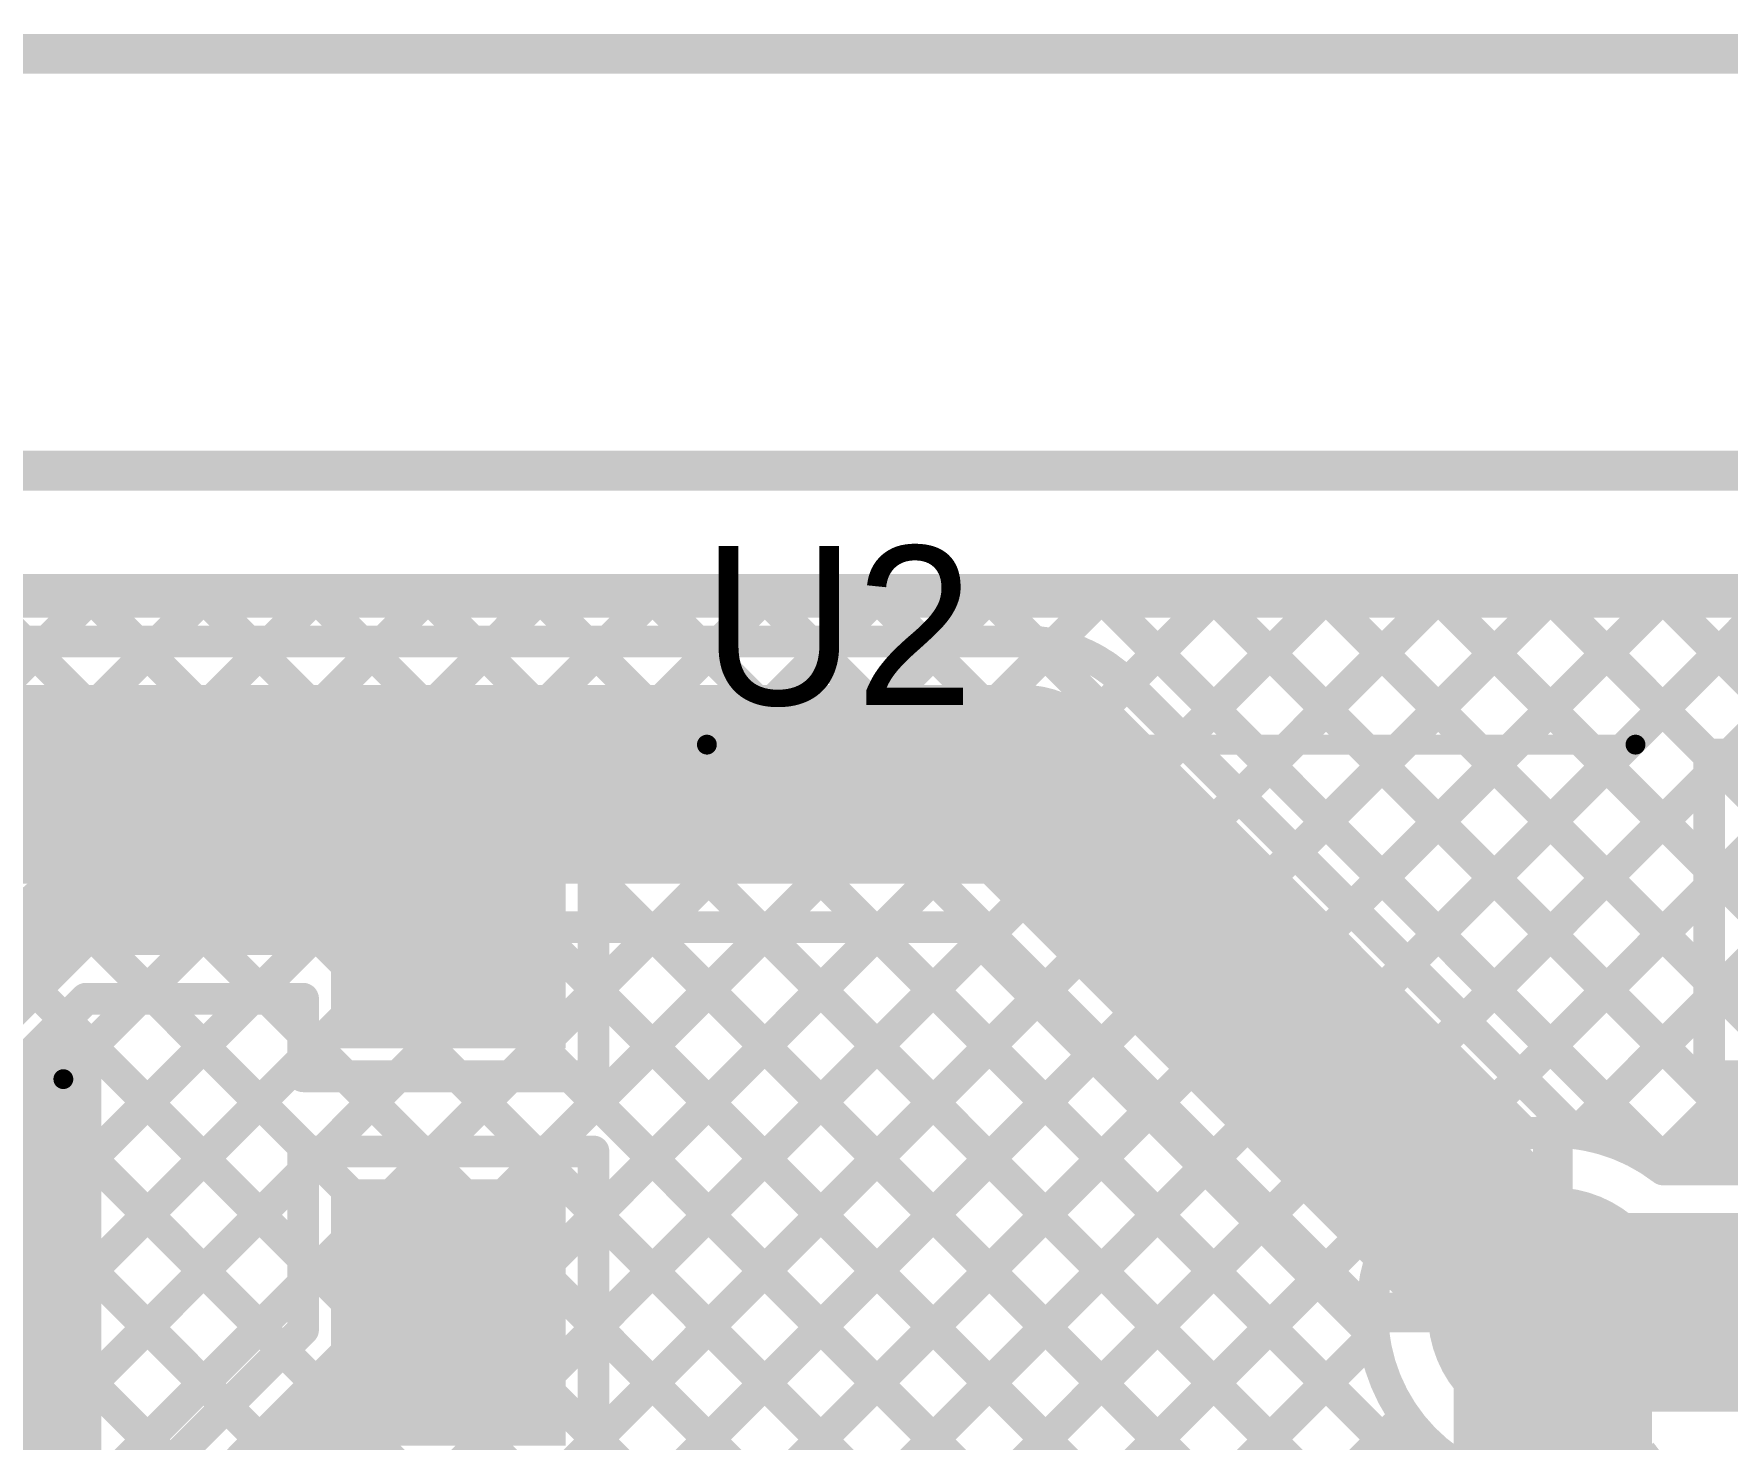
# Model space of a CAD drawing. Header units: millimetres. Extents: x 3.9 to 7.44, y 1.03 to 3.16.
# Drawn here: x 4.7656 to 5.1923, y 2.7861 to 3.14 of the extents above; entities that cross this region are included whole.
import ezdxf

# ---------------------------------------------------------------- set-up
doc = ezdxf.new("R2010")
doc.units = ezdxf.units.MM
doc.header["$MEASUREMENT"] = 0
for name, color, linetype in [('BottomLayer', 5, 'Continuous'), ('Mechanical1', 6, 'Continuous'), ('Mechanical2', 216, 'Continuous'), ('MultiLayer', 9, 'Continuous'), ('TopLayer', 1, 'Continuous'), ('TopOverlay', 2, 'Continuous'), ('TopPaste', 8, 'Continuous'), ('TopSolder', 216, 'Continuous'), ('ViaHoleLayer', 16, 'Continuous')]:
    doc.layers.add(name, color=color, linetype=linetype)

# ---------------------------------------------------------------- blocks, each defined once
blk = doc.blocks.new('LTV_844S_40')
at = {"layer": 'TopLayer'}
for points in [[(-0.15157, 0.37953), (-0.20276, 0.37953), (-0.15157, 0.32047), (-0.20276, 0.32047)], [(-0.15157, 0.27953), (-0.20276, 0.27953), (-0.15157, 0.22047), (-0.20276, 0.22047)]]:
    blk.add_solid(points, dxfattribs=at)
at = {"layer": 'TopOverlay'}
for points, const_width in [([(-0.1879, 0.394, 1), (-0.1981, 0.394, 1)], 0.01), ([(-0.2006, 0.394, 1), (-0.1956, 0.394, 1)], 0.005), ([(-0.1904, 0.394, 1), (-0.1854, 0.394, 1)], 0.005), ([(-0.11325, 0.393, 1), (-0.11075, 0.393, 1)], 0.0025), ([(0.12075, 0.393, 1), (0.12325, 0.393, 1)], 0.0025)]:
    blk.add_lwpolyline(points, format="xyb", close=True, dxfattribs=dict(at, const_width=const_width))
at = {"layer": 'TopOverlay', "const_width": 0.005}
blk.add_lwpolyline([(-0.112, 0.393), (0.122, 0.393)], dxfattribs=at)
at = {"layer": 'TopPaste'}
for points in [[(-0.15157, 0.37953), (-0.20276, 0.37953), (-0.15157, 0.32047), (-0.20276, 0.32047)], [(-0.15157, 0.27953), (-0.20276, 0.27953), (-0.15157, 0.22047), (-0.20276, 0.22047)]]:
    blk.add_solid(points, dxfattribs=at)
at = {"layer": 'TopSolder'}
for points in [[(-0.14757, 0.38353), (-0.20676, 0.38353), (-0.14757, 0.31647), (-0.20676, 0.31647)], [(-0.14757, 0.28353), (-0.20676, 0.28353), (-0.14757, 0.21647), (-0.20676, 0.21647)]]:
    blk.add_solid(points, dxfattribs=at)
blk = doc.blocks.new('RES_1210_53')
at = {"layer": 'TopLayer'}
for points in [[(-0.08661, -0.05315), (-0.03937, -0.05315), (-0.08661, 0.05315), (-0.03937, 0.05315)], [(0.03937, -0.05315), (0.08661, -0.05315), (0.03937, 0.05315), (0.08661, 0.05315)]]:
    blk.add_solid(points, dxfattribs=at)
at = {"layer": 'TopOverlay', "const_width": 0.005}
for points in [[(-0.09198, -0.05875), (-0.09198, 0.05875)], [(-0.09198, 0.05875), (0.09201, 0.05875)], [(0.09201, -0.05875), (0.09201, 0.05875)], [(-0.09198, -0.05875), (0.09201, -0.05875)]]:
    blk.add_lwpolyline(points, dxfattribs=at)
at = {"layer": 'TopOverlay', "const_width": 0.0025}
for points in [[(-0.09323, 0.05875, 1), (-0.09073, 0.05875, 1)], [(-0.09323, 0.05875, 1), (-0.09073, 0.05875, 1)], [(0.09076, 0.05875, 1), (0.09326, 0.05875, 1)], [(0.09076, 0.05875, 1), (0.09326, 0.05875, 1)], [(-0.09323, -0.05875, 1), (-0.09073, -0.05875, 1)], [(-0.09323, -0.05875, 1), (-0.09073, -0.05875, 1)], [(0.09076, -0.05875, 1), (0.09326, -0.05875, 1)], [(0.09076, -0.05875, 1), (0.09326, -0.05875, 1)]]:
    blk.add_lwpolyline(points, format="xyb", close=True, dxfattribs=at)
at = {"layer": 'TopPaste'}
for points in [[(-0.08661, -0.05315), (-0.03937, -0.05315), (-0.08661, 0.05315), (-0.03937, 0.05315)], [(0.03937, -0.05315), (0.08661, -0.05315), (0.03937, 0.05315), (0.08661, 0.05315)]]:
    blk.add_solid(points, dxfattribs=at)
at = {"layer": 'TopSolder'}
for points in [[(-0.09061, -0.05715), (-0.03537, -0.05715), (-0.09061, 0.05715), (-0.03537, 0.05715)], [(0.03537, -0.05715), (0.09061, -0.05715), (0.03537, 0.05715), (0.09061, 0.05715)]]:
    blk.add_solid(points, dxfattribs=at)

msp = doc.modelspace()

# ---------------------------------------------------------------- linework, layer by layer
at = {"layer": 'BottomLayer'}
for points, const_width in [([(4.58574, 2.997), (6.60626, 2.997)], 0.008), ([(4.75289, 2.997), (4.76289, 2.987)], 0.008), ([(4.76891, 2.987), (4.77891, 2.997)], 0.008), ([(4.78118, 2.997), (4.79118, 2.987)], 0.008), ([(4.79719, 2.987), (4.80719, 2.997)], 0.008), ([(4.80946, 2.997), (4.81946, 2.987)], 0.008), ([(4.82548, 2.987), (4.83548, 2.997)], 0.008), ([(4.83775, 2.997), (4.84775, 2.987)], 0.008), ([(4.85376, 2.987), (4.86376, 2.997)], 0.008), ([(4.86603, 2.997), (4.87603, 2.987)], 0.008), ([(4.88205, 2.987), (4.89205, 2.997)], 0.008), ([(4.89431, 2.997), (4.90431, 2.987)], 0.008), ([(4.91033, 2.987), (4.92033, 2.997)], 0.008), ([(4.9226, 2.997), (4.9326, 2.987)], 0.008), ([(4.93861, 2.987), (4.94861, 2.997)], 0.008), ([(4.95088, 2.997), (4.96088, 2.987)], 0.008), ([(4.9669, 2.987), (4.9769, 2.997)], 0.008), ([(4.97917, 2.997), (4.98917, 2.987)], 0.008), ([(4.99518, 2.987), (5.00518, 2.997)], 0.008), ([(5.00745, 2.997), (5.01752, 2.98693)], 0.008), ([(5.0227, 2.98624), (5.03347, 2.997)], 0.008), ([(5.03574, 2.997), (5.17874, 2.854)], 0.008), ([(5.041, 2.97625), (5.06175, 2.997)], 0.008), ([(5.05514, 2.9621), (5.09004, 2.997)], 0.008), ([(5.06402, 2.997), (5.20702, 2.854)], 0.008), ([(5.06928, 2.94796), (5.11832, 2.997)], 0.008), ([(5.08342, 2.93382), (5.1466, 2.997)], 0.008), ([(5.0923, 2.997), (5.2353, 2.854)], 0.008), ([(5.09757, 2.91968), (5.17489, 2.997)], 0.008), ([(5.11171, 2.90553), (5.20317, 2.997)], 0.008), ([(5.12059, 2.997), (5.26359, 2.854)], 0.008), ([(5.12585, 2.89139), (5.23146, 2.997)], 0.008), ([(5.13999, 2.87725), (5.25974, 2.997)], 0.008), ([(5.14887, 2.997), (5.29187, 2.854)], 0.008), ([(5.15415, 2.86312), (5.28803, 2.997)], 0.008), ([(5.17452, 2.85521), (5.31631, 2.997)], 0.008), ([(5.17716, 2.997), (5.32016, 2.854)], 0.008), ([(4.59278, 2.987), (5.01533, 2.987)], 0.008), ([(5.04083, 2.97641), (5.15412, 2.86313)], 0.008), ([(4.531, 2.951), (5.01533, 2.951)], 0.05), ([(5.01533, 2.951), (5.14833, 2.818)], 0.05), ([(4.44283, 2.46294), (4.8949, 2.915)], 0.008), ([(4.452, 2.55696), (4.81005, 2.915)], 0.008), ([(4.45862, 2.45043), (4.92318, 2.915)], 0.008), ([(4.4647, 2.54137), (4.83833, 2.915)], 0.008), ([(4.46734, 2.60058), (4.78176, 2.915)], 0.008), ([(4.46834, 2.40359), (4.97975, 2.915)], 0.008), ([(4.46846, 2.432), (4.95147, 2.915)], 0.008), ([(4.47044, 2.51883), (4.86661, 2.915)], 0.008), ([(4.59278, 2.915), (5.00042, 2.915)], 0.008), ([(4.6369, 2.915), (5.10977, 2.44214)], 0.008), ([(4.66519, 2.915), (5.11233, 2.46786)], 0.008), ([(4.69347, 2.915), (5.11233, 2.49614)], 0.008), ([(4.72176, 2.915), (5.11233, 2.52443)], 0.008), ([(4.75004, 2.915), (5.11233, 2.55271)], 0.008), ([(4.77832, 2.915), (5.11233, 2.58099)], 0.008), ([(4.80661, 2.915), (5.10284, 2.61877)], 0.008), ([(4.83489, 2.915), (5.10901, 2.64088)], 0.008), ([(4.86318, 2.915), (5.11233, 2.66585)], 0.008), ([(4.89146, 2.915), (5.11233, 2.69413)], 0.008), ([(4.91975, 2.915), (5.11233, 2.72242)], 0.008), ([(4.94803, 2.915), (5.11233, 2.7507)], 0.008), ([(4.97631, 2.915), (5.11233, 2.77898)], 0.008), ([(5.00042, 2.915), (5.1032, 2.81222)], 0.008), ([(4.45089, 2.35785), (5.00423, 2.91119)], 0.008), ([(4.46399, 2.34267), (5.01837, 2.89705)], 0.008), ([(4.47037, 2.32077), (5.03251, 2.88291)], 0.008), ([(4.44148, 2.2636), (5.04665, 2.86877)], 0.008), ([(5.14833, 2.818), (5.14833, 2.8595)], 0.01), ([(4.45768, 2.25151), (5.0608, 2.85462)], 0.008), ([(5.17615, 2.854), (5.57318, 2.854)], 0.008), ([(4.46799, 2.23354), (5.07494, 2.84048)], 0.008), ([(5.14833, 2.818), (5.595, 2.818)], 0.05), ([(5.14833, 2.618), (5.14833, 2.818)], 0.05), ([(4.46908, 2.20634), (5.08908, 2.82634)], 0.008), ([(5.10683, 2.818), (5.14833, 2.818)], 0.01), ([(4.44974, 2.15871), (5.10321, 2.81218)], 0.008), ([(4.46325, 2.14394), (5.11113, 2.79182)], 0.008), ([(5.11233, 2.64582), (5.11233, 2.79018)], 0.008)]:
    msp.add_lwpolyline(points, dxfattribs=dict(at, const_width=const_width))
for points, const_width in [([(4.77691, 2.997, 1), (4.78091, 2.997, 1)], 0.004), ([(4.77918, 2.997, 1), (4.78318, 2.997, 1)], 0.004), ([(4.80519, 2.997, 1), (4.80919, 2.997, 1)], 0.004), ([(4.80746, 2.997, 1), (4.81146, 2.997, 1)], 0.004), ([(4.83348, 2.997, 1), (4.83748, 2.997, 1)], 0.004), ([(4.83575, 2.997, 1), (4.83975, 2.997, 1)], 0.004), ([(4.86176, 2.997, 1), (4.86576, 2.997, 1)], 0.004), ([(4.86403, 2.997, 1), (4.86803, 2.997, 1)], 0.004), ([(4.89005, 2.997, 1), (4.89405, 2.997, 1)], 0.004), ([(4.89231, 2.997, 1), (4.89631, 2.997, 1)], 0.004), ([(4.91833, 2.997, 1), (4.92233, 2.997, 1)], 0.004), ([(4.9206, 2.997, 1), (4.9246, 2.997, 1)], 0.004), ([(4.94661, 2.997, 1), (4.95061, 2.997, 1)], 0.004), ([(4.94888, 2.997, 1), (4.95288, 2.997, 1)], 0.004), ([(4.9749, 2.997, 1), (4.9789, 2.997, 1)], 0.004), ([(4.97717, 2.997, 1), (4.98117, 2.997, 1)], 0.004), ([(5.00318, 2.997, 1), (5.00718, 2.997, 1)], 0.004), ([(5.00545, 2.997, 1), (5.00945, 2.997, 1)], 0.004), ([(5.03147, 2.997, 1), (5.03547, 2.997, 1)], 0.004), ([(5.03374, 2.997, 1), (5.03774, 2.997, 1)], 0.004), ([(5.05975, 2.997, 1), (5.06375, 2.997, 1)], 0.004), ([(5.06202, 2.997, 1), (5.06602, 2.997, 1)], 0.004), ([(5.08804, 2.997, 1), (5.09204, 2.997, 1)], 0.004), ([(5.0903, 2.997, 1), (5.0943, 2.997, 1)], 0.004), ([(5.11632, 2.997, 1), (5.12032, 2.997, 1)], 0.004), ([(5.11859, 2.997, 1), (5.12259, 2.997, 1)], 0.004), ([(5.1446, 2.997, 1), (5.1486, 2.997, 1)], 0.004), ([(5.14687, 2.997, 1), (5.15087, 2.997, 1)], 0.004), ([(5.17289, 2.997, 1), (5.17689, 2.997, 1)], 0.004), ([(5.17516, 2.997, 1), (5.17916, 2.997, 1)], 0.004), ([(4.76089, 2.987, 1), (4.76489, 2.987, 1)], 0.004), ([(4.76691, 2.987, 1), (4.77091, 2.987, 1)], 0.004), ([(4.78918, 2.987, 1), (4.79318, 2.987, 1)], 0.004), ([(4.79519, 2.987, 1), (4.79919, 2.987, 1)], 0.004), ([(4.81746, 2.987, 1), (4.82146, 2.987, 1)], 0.004), ([(4.82348, 2.987, 1), (4.82748, 2.987, 1)], 0.004), ([(4.84575, 2.987, 1), (4.84975, 2.987, 1)], 0.004), ([(4.85176, 2.987, 1), (4.85576, 2.987, 1)], 0.004), ([(4.87403, 2.987, 1), (4.87803, 2.987, 1)], 0.004), ([(4.88005, 2.987, 1), (4.88405, 2.987, 1)], 0.004), ([(4.90231, 2.987, 1), (4.90631, 2.987, 1)], 0.004), ([(4.90833, 2.987, 1), (4.91233, 2.987, 1)], 0.004), ([(4.9306, 2.987, 1), (4.9346, 2.987, 1)], 0.004), ([(4.93661, 2.987, 1), (4.94061, 2.987, 1)], 0.004), ([(4.95888, 2.987, 1), (4.96288, 2.987, 1)], 0.004), ([(4.9649, 2.987, 1), (4.9689, 2.987, 1)], 0.004), ([(4.98717, 2.987, 1), (4.99117, 2.987, 1)], 0.004), ([(4.99318, 2.987, 1), (4.99718, 2.987, 1)], 0.004), ([(5.01333, 2.987, 1), (5.01733, 2.987, 1)], 0.004), ([(5.01333, 2.987, 1), (5.01733, 2.987, 1)], 0.004), ([(5.01333, 2.987, 1), (5.01733, 2.987, 1)], 0.004), ([(5.01552, 2.98693, 1), (5.01952, 2.98693, 1)], 0.004), ([(5.0207, 2.98624, 1), (5.0247, 2.98624, 1)], 0.004), ([(5.03879, 2.97646, 1), (5.04279, 2.97646, 1)], 0.004), ([(5.03883, 2.97641, 1), (5.04283, 2.97641, 1)], 0.004), ([(5.03883, 2.97641, 1), (5.04283, 2.97641, 1)], 0.004), ([(5.039, 2.97625, 1), (5.043, 2.97625, 1)], 0.004), ([(5.00283, 2.951, 1), (5.02783, 2.951, 1)], 0.025), ([(5.00283, 2.951, 1), (5.02783, 2.951, 1)], 0.025), ([(5.05314, 2.9621, 1), (5.05714, 2.9621, 1)], 0.004), ([(5.06728, 2.94796, 1), (5.07128, 2.94796, 1)], 0.004), ([(5.08142, 2.93382, 1), (5.08542, 2.93382, 1)], 0.004), ([(5.09557, 2.91968, 1), (5.09957, 2.91968, 1)], 0.004), ([(4.77632, 2.915, 1), (4.78032, 2.915, 1)], 0.004), ([(4.77976, 2.915, 1), (4.78376, 2.915, 1)], 0.004), ([(4.80461, 2.915, 1), (4.80861, 2.915, 1)], 0.004), ([(4.80805, 2.915, 1), (4.81205, 2.915, 1)], 0.004), ([(4.83289, 2.915, 1), (4.83689, 2.915, 1)], 0.004), ([(4.83633, 2.915, 1), (4.84033, 2.915, 1)], 0.004), ([(4.86118, 2.915, 1), (4.86518, 2.915, 1)], 0.004), ([(4.86461, 2.915, 1), (4.86861, 2.915, 1)], 0.004), ([(4.88946, 2.915, 1), (4.89346, 2.915, 1)], 0.004), ([(4.8929, 2.915, 1), (4.8969, 2.915, 1)], 0.004), ([(4.91775, 2.915, 1), (4.92175, 2.915, 1)], 0.004), ([(4.92118, 2.915, 1), (4.92518, 2.915, 1)], 0.004), ([(4.94603, 2.915, 1), (4.95003, 2.915, 1)], 0.004), ([(4.94947, 2.915, 1), (4.95347, 2.915, 1)], 0.004), ([(4.97431, 2.915, 1), (4.97831, 2.915, 1)], 0.004), ([(4.97775, 2.915, 1), (4.98175, 2.915, 1)], 0.004), ([(4.99842, 2.915, 1), (5.00242, 2.915, 1)], 0.004), ([(4.99842, 2.915, 1), (5.00242, 2.915, 1)], 0.004), ([(5.00223, 2.91119, 1), (5.00623, 2.91119, 1)], 0.004), ([(5.10971, 2.90553, 1), (5.11371, 2.90553, 1)], 0.004), ([(5.01637, 2.89705, 1), (5.02037, 2.89705, 1)], 0.004), ([(5.12385, 2.89139, 1), (5.12785, 2.89139, 1)], 0.004), ([(5.03051, 2.88291, 1), (5.03451, 2.88291, 1)], 0.004), ([(5.13799, 2.87725, 1), (5.14199, 2.87725, 1)], 0.004), ([(5.04465, 2.86877, 1), (5.04865, 2.86877, 1)], 0.004), ([(5.14583, 2.8595, 1), (5.15083, 2.8595, 1)], 0.005), ([(5.15212, 2.86313, 1), (5.15612, 2.86313, 1)], 0.004), ([(5.15212, 2.86313, 1), (5.15612, 2.86313, 1)], 0.004), ([(5.15215, 2.86312, 1), (5.15615, 2.86312, 1)], 0.004), ([(5.17252, 2.85521, 1), (5.17652, 2.85521, 1)], 0.004), ([(5.0588, 2.85462, 1), (5.0628, 2.85462, 1)], 0.004), ([(5.17415, 2.854, 1), (5.17815, 2.854, 1)], 0.004), ([(5.17415, 2.854, 1), (5.17815, 2.854, 1)], 0.004), ([(5.17674, 2.854, 1), (5.18074, 2.854, 1)], 0.004), ([(5.13258, 2.818, 1), (5.16408, 2.818, 1)], 0.0315), ([(5.07294, 2.84048, 1), (5.07694, 2.84048, 1)], 0.004), ([(5.13583, 2.818, 1), (5.16083, 2.818, 1)], 0.025), ([(5.13583, 2.818, 1), (5.16083, 2.818, 1)], 0.025), ([(5.13583, 2.818, 1), (5.16083, 2.818, 1)], 0.025), ([(5.08708, 2.82634, 1), (5.09108, 2.82634, 1)], 0.004), ([(5.10433, 2.818, 1), (5.10933, 2.818, 1)], 0.005), ([(5.14583, 2.818, 1), (5.15083, 2.818, 1)], 0.005), ([(5.14583, 2.818, 1), (5.15083, 2.818, 1)], 0.005), ([(5.1012, 2.81222, 1), (5.1052, 2.81222, 1)], 0.004), ([(5.1012, 2.81222, 1), (5.1052, 2.81222, 1)], 0.004), ([(5.10121, 2.81218, 1), (5.10521, 2.81218, 1)], 0.004), ([(5.10912, 2.79182, 1), (5.11313, 2.79182, 1)], 0.004), ([(5.11033, 2.79018, 1), (5.11433, 2.79018, 1)], 0.004), ([(5.11033, 2.79018, 1), (5.11433, 2.79018, 1)], 0.004)]:
    msp.add_lwpolyline(points, format="xyb", close=True, dxfattribs=dict(at, const_width=const_width))
at = {"layer": 'BottomLayer', "const_width": 0.008}
for points in [[(5.01533, 2.987, -0.199396), (5.04083, 2.97641)], [(5.01533, 2.987, -0.198912), (5.04079, 2.97646)], [(5.15412, 2.86313, -0.133385), (5.17615, 2.854)], [(5.11233, 2.79018, -0.133385), (5.1032, 2.81222)]]:
    msp.add_lwpolyline(points, format="xyb", dxfattribs=at)
at = {"layer": 'Mechanical1', "const_width": 0.01}
msp.add_lwpolyline([(3.902, 3.135), (5.30059, 3.135)], dxfattribs=at)
at = {"layer": 'Mechanical2', "const_width": 0.01}
msp.add_lwpolyline([(3.902, 3.03), (7.302, 3.03)], dxfattribs=at)
at = {"layer": 'MultiLayer', "const_width": 0.0315}
msp.add_lwpolyline([(5.13258, 2.818, 1), (5.16408, 2.818, 1)], format="xyb", close=True, dxfattribs=at)
at = {"layer": 'TopLayer'}
for points, const_width in [([(4.58307, 3), (5.365, 3)], 0.008), ([(4.65263, 2.84244), (4.81019, 3)], 0.008), ([(4.65263, 2.87072), (4.78191, 3)], 0.008), ([(4.72161, 3), (4.78261, 2.939)], 0.008), ([(4.74989, 3), (4.81089, 2.939)], 0.008), ([(4.77748, 2.939), (4.83848, 3)], 0.008), ([(4.77818, 3), (4.83341, 2.94477)], 0.008), ([(4.80576, 2.939), (4.86676, 3)], 0.008), ([(4.80646, 3), (4.84793, 2.95853)], 0.008), ([(4.83475, 3), (4.87622, 2.95853)], 0.008), ([(4.85357, 2.95853), (4.89505, 3)], 0.008), ([(4.86303, 3), (4.9045, 2.95853)], 0.008), ([(4.88186, 2.95853), (4.92333, 3)], 0.008), ([(4.89131, 3), (5.18774, 2.70357)], 0.008), ([(4.89499, 2.85853), (5.03647, 3)], 0.008), ([(4.90659, 2.92669), (4.9799, 3)], 0.008), ([(4.90659, 2.89841), (5.00818, 3)], 0.008), ([(4.90659, 2.95498), (4.95161, 3)], 0.008), ([(4.90659, 2.78527), (5.12132, 3)], 0.008), ([(4.90659, 2.84184), (5.06475, 3)], 0.008), ([(4.90659, 2.81356), (5.09304, 3)], 0.008), ([(4.90659, 2.70042), (5.20617, 3)], 0.008), ([(4.90659, 2.7287), (5.17789, 3)], 0.008), ([(4.90659, 2.75699), (5.1496, 3)], 0.008), ([(4.9196, 3), (5.10285, 2.81675)], 0.008), ([(4.94788, 3), (5.10829, 2.8396)], 0.008), ([(4.97617, 3), (5.12146, 2.85471)], 0.008), ([(5.00445, 3), (5.14148, 2.86298)], 0.008), ([(5.03274, 3), (5.17874, 2.854)], 0.008), ([(5.06102, 3), (5.19949, 2.86153)], 0.008), ([(5.0893, 3), (5.18774, 2.90156)], 0.008), ([(5.11759, 3), (5.18774, 2.92985)], 0.008), ([(5.14587, 3), (5.18774, 2.95813)], 0.008), ([(5.17416, 3), (5.21563, 2.95853)], 0.008), ([(5.19298, 2.95853), (5.23446, 3)], 0.008), ([(4.83341, 2.95853), (4.90659, 2.95853)], 0.008), ([(4.83341, 2.939), (4.83341, 2.95853)], 0.008), ([(4.90659, 2.87747), (4.90659, 2.95853)], 0.008), ([(5.18774, 2.95853), (5.26092, 2.95853)], 0.008), ([(5.18774, 2.95328), (5.19298, 2.95853)], 0.008), ([(5.18774, 2.87747), (5.18774, 2.95853)], 0.008), ([(4.89298, 2.65853), (5.18774, 2.95328)], 0.008), ([(4.90659, 2.95644), (5.2015, 2.66153)], 0.008), ([(4.77, 2.939), (4.83341, 2.939)], 0.008), ([(4.90659, 2.92816), (5.18075, 2.654)], 0.008), ([(4.74399, 2.89199), (4.77, 2.918)], 0.02), ([(4.77, 2.918), (4.868, 2.918)], 0.02), ([(4.90659, 2.64385), (5.18774, 2.925)], 0.008), ([(4.90659, 2.89987), (5.14325, 2.66321)], 0.008), ([(4.76499, 2.88329), (4.7787, 2.897)], 0.008), ([(4.77719, 2.88215), (4.79205, 2.897)], 0.008), ([(4.77861, 2.85528), (4.82033, 2.897)], 0.008), ([(4.7787, 2.897), (4.83341, 2.897)], 0.008), ([(4.79632, 2.897), (4.8348, 2.85853)], 0.008), ([(4.82461, 2.897), (4.83341, 2.8882)], 0.008), ([(4.83341, 2.87747), (4.83341, 2.897)], 0.008), ([(5.15415, 2.86312), (5.18774, 2.89671)], 0.008), ([(4.77337, 2.89167), (4.83341, 2.83163)], 0.008), ([(4.76499, 2.88215), (4.77861, 2.88215)], 0.008), ([(4.77861, 2.75885), (4.77861, 2.88215)], 0.008), ([(4.77861, 2.827), (4.83341, 2.8818)], 0.008), ([(4.83341, 2.87747), (4.90659, 2.87747)], 0.008), ([(4.83843, 2.85853), (4.85737, 2.87747)], 0.008), ([(4.84414, 2.87747), (4.86308, 2.85853)], 0.008), ([(4.86671, 2.85853), (4.88565, 2.87747)], 0.008), ([(4.87242, 2.87747), (4.89137, 2.85853)], 0.008), ([(4.90071, 2.87747), (5.12263, 2.65554)], 0.008), ([(5.17452, 2.85521), (5.19678, 2.87747)], 0.008), ([(5.18774, 2.87747), (5.26092, 2.87747)], 0.008), ([(5.14833, 2.818), (5.14833, 2.8595)], 0.01), ([(5.18474, 2.86153), (5.26392, 2.86153)], 0.008), ([(5.18474, 2.854), (5.18474, 2.86153)], 0.008), ([(4.77861, 2.85814), (4.82826, 2.8085)], 0.008), ([(4.83341, 2.85853), (4.90659, 2.85853)], 0.008), ([(4.83341, 2.81364), (4.83341, 2.85853)], 0.008), ([(4.83341, 2.85351), (4.83843, 2.85853)], 0.008), ([(4.90659, 2.77747), (4.90659, 2.85853)], 0.008), ([(4.77861, 2.79872), (4.83341, 2.85351)], 0.008), ([(5.17615, 2.854), (5.18474, 2.854)], 0.008), ([(4.90659, 2.8433), (5.10901, 2.64088)], 0.008), ([(5.14833, 2.818), (5.22433, 2.818)], 0.05), ([(4.77861, 2.82986), (4.81412, 2.79435)], 0.008), ([(4.771, 2.718), (4.873, 2.82)], 0.025), ([(4.77861, 2.77043), (4.83341, 2.82523)], 0.008), ([(4.873, 2.82), (4.873, 2.822)], 0.02), ([(5.10683, 2.818), (5.14833, 2.818)], 0.01), ([(5.14833, 2.7765), (5.14833, 2.818)], 0.01), ([(4.77861, 2.75885), (4.83341, 2.81364)], 0.008), ([(4.90659, 2.81502), (5.10284, 2.61877)], 0.008), ([(4.90659, 2.61557), (5.10321, 2.81218)], 0.008), ([(4.77861, 2.80157), (4.79998, 2.78021)], 0.008), ([(4.90659, 2.58728), (5.11113, 2.79182)], 0.008), ([(4.90659, 2.78673), (5.18774, 2.50558)], 0.008)]:
    msp.add_lwpolyline(points, dxfattribs=dict(at, const_width=const_width))
for points, const_width in [([(4.77618, 3, 1), (4.78018, 3, 1)], 0.004), ([(4.77991, 3, 1), (4.78391, 3, 1)], 0.004), ([(4.80446, 3, 1), (4.80846, 3, 1)], 0.004), ([(4.80819, 3, 1), (4.81219, 3, 1)], 0.004), ([(4.83275, 3, 1), (4.83675, 3, 1)], 0.004), ([(4.83648, 3, 1), (4.84048, 3, 1)], 0.004), ([(4.86103, 3, 1), (4.86503, 3, 1)], 0.004), ([(4.86476, 3, 1), (4.86876, 3, 1)], 0.004), ([(4.88931, 3, 1), (4.89331, 3, 1)], 0.004), ([(4.89305, 3, 1), (4.89705, 3, 1)], 0.004), ([(4.9176, 3, 1), (4.9216, 3, 1)], 0.004), ([(4.92133, 3, 1), (4.92533, 3, 1)], 0.004), ([(4.94588, 3, 1), (4.94988, 3, 1)], 0.004), ([(4.94961, 3, 1), (4.95361, 3, 1)], 0.004), ([(4.97417, 3, 1), (4.97817, 3, 1)], 0.004), ([(4.9779, 3, 1), (4.9819, 3, 1)], 0.004), ([(5.00245, 3, 1), (5.00645, 3, 1)], 0.004), ([(5.00618, 3, 1), (5.01018, 3, 1)], 0.004), ([(5.03074, 3, 1), (5.03474, 3, 1)], 0.004), ([(5.03447, 3, 1), (5.03847, 3, 1)], 0.004), ([(5.05902, 3, 1), (5.06302, 3, 1)], 0.004), ([(5.06275, 3, 1), (5.06675, 3, 1)], 0.004), ([(5.0873, 3, 1), (5.0913, 3, 1)], 0.004), ([(5.09104, 3, 1), (5.09504, 3, 1)], 0.004), ([(5.11559, 3, 1), (5.11959, 3, 1)], 0.004), ([(5.11932, 3, 1), (5.12332, 3, 1)], 0.004), ([(5.14387, 3, 1), (5.14787, 3, 1)], 0.004), ([(5.1476, 3, 1), (5.1516, 3, 1)], 0.004), ([(5.17216, 3, 1), (5.17616, 3, 1)], 0.004), ([(5.17589, 3, 1), (5.17989, 3, 1)], 0.004), ([(4.83141, 2.95853, 1), (4.83541, 2.95853, 1)], 0.004), ([(4.83141, 2.95853, 1), (4.83541, 2.95853, 1)], 0.004), ([(4.84593, 2.95853, 1), (4.84993, 2.95853, 1)], 0.004), ([(4.85157, 2.95853, 1), (4.85557, 2.95853, 1)], 0.004), ([(4.87422, 2.95853, 1), (4.87822, 2.95853, 1)], 0.004), ([(4.87986, 2.95853, 1), (4.88386, 2.95853, 1)], 0.004), ([(4.9025, 2.95853, 1), (4.9065, 2.95853, 1)], 0.004), ([(4.90459, 2.95853, 1), (4.90859, 2.95853, 1)], 0.004), ([(4.90459, 2.95853, 1), (4.90859, 2.95853, 1)], 0.004), ([(5.18574, 2.95853, 1), (5.18974, 2.95853, 1)], 0.004), ([(5.18574, 2.95853, 1), (5.18974, 2.95853, 1)], 0.004), ([(5.18574, 2.95813, 1), (5.18974, 2.95813, 1)], 0.004), ([(5.19098, 2.95853, 1), (5.19498, 2.95853, 1)], 0.004), ([(5.19098, 2.95853, 1), (5.19498, 2.95853, 1)], 0.004), ([(4.90459, 2.95644, 1), (4.90859, 2.95644, 1)], 0.004), ([(4.90459, 2.95498, 1), (4.90859, 2.95498, 1)], 0.004), ([(5.18574, 2.95328, 1), (5.18974, 2.95328, 1)], 0.004), ([(5.18574, 2.95328, 1), (5.18974, 2.95328, 1)], 0.004), ([(4.83141, 2.94477, 1), (4.83541, 2.94477, 1)], 0.004), ([(4.768, 2.939, 1), (4.772, 2.939, 1)], 0.004), ([(4.768, 2.939, 1), (4.772, 2.939, 1)], 0.004), ([(4.768, 2.939, 1), (4.772, 2.939, 1)], 0.004), ([(4.77548, 2.939, 1), (4.77948, 2.939, 1)], 0.004), ([(4.78061, 2.939, 1), (4.78461, 2.939, 1)], 0.004), ([(4.80376, 2.939, 1), (4.80776, 2.939, 1)], 0.004), ([(4.80889, 2.939, 1), (4.81289, 2.939, 1)], 0.004), ([(4.83141, 2.939, 1), (4.83541, 2.939, 1)], 0.004), ([(4.83141, 2.939, 1), (4.83541, 2.939, 1)], 0.004), ([(4.90459, 2.92816, 1), (4.90859, 2.92816, 1)], 0.004), ([(5.18574, 2.92985, 1), (5.18974, 2.92985, 1)], 0.004), ([(4.765, 2.918, 1), (4.775, 2.918, 1)], 0.01), ([(4.765, 2.918, 1), (4.775, 2.918, 1)], 0.01), ([(4.863, 2.918, 1), (4.873, 2.918, 1)], 0.01), ([(4.90459, 2.92669, 1), (4.90859, 2.92669, 1)], 0.004), ([(5.18574, 2.925, 1), (5.18974, 2.925, 1)], 0.004), ([(4.90459, 2.89987, 1), (4.90859, 2.89987, 1)], 0.004), ([(4.90459, 2.89841, 1), (4.90859, 2.89841, 1)], 0.004), ([(5.18574, 2.90156, 1), (5.18974, 2.90156, 1)], 0.004), ([(4.7767, 2.897, 1), (4.7807, 2.897, 1)], 0.004), ([(4.7767, 2.897, 1), (4.7807, 2.897, 1)], 0.004), ([(4.79005, 2.897, 1), (4.79405, 2.897, 1)], 0.004), ([(4.79432, 2.897, 1), (4.79832, 2.897, 1)], 0.004), ([(4.81833, 2.897, 1), (4.82233, 2.897, 1)], 0.004), ([(4.82261, 2.897, 1), (4.82661, 2.897, 1)], 0.004), ([(4.83141, 2.897, 1), (4.83541, 2.897, 1)], 0.004), ([(4.83141, 2.897, 1), (4.83541, 2.897, 1)], 0.004), ([(5.18574, 2.89671, 1), (5.18974, 2.89671, 1)], 0.004), ([(4.77137, 2.89167, 1), (4.77537, 2.89167, 1)], 0.004), ([(4.83141, 2.8882, 1), (4.83541, 2.8882, 1)], 0.004), ([(4.76299, 2.88329, 1), (4.76699, 2.88329, 1)], 0.004), ([(4.76299, 2.88215, 1), (4.76699, 2.88215, 1)], 0.004), ([(4.77519, 2.88215, 1), (4.77919, 2.88215, 1)], 0.004), ([(4.77661, 2.88215, 1), (4.78061, 2.88215, 1)], 0.004), ([(4.77661, 2.88215, 1), (4.78061, 2.88215, 1)], 0.004), ([(4.83141, 2.8818, 1), (4.83541, 2.8818, 1)], 0.004), ([(4.83141, 2.87747, 1), (4.83541, 2.87747, 1)], 0.004), ([(4.83141, 2.87747, 1), (4.83541, 2.87747, 1)], 0.004), ([(4.84214, 2.87747, 1), (4.84614, 2.87747, 1)], 0.004), ([(4.85537, 2.87747, 1), (4.85937, 2.87747, 1)], 0.004), ([(4.87042, 2.87747, 1), (4.87442, 2.87747, 1)], 0.004), ([(4.88365, 2.87747, 1), (4.88765, 2.87747, 1)], 0.004), ([(4.8987, 2.87747, 1), (4.90271, 2.87747, 1)], 0.004), ([(4.90459, 2.87747, 1), (4.90859, 2.87747, 1)], 0.004), ([(4.90459, 2.87747, 1), (4.90859, 2.87747, 1)], 0.004), ([(5.18574, 2.87747, 1), (5.18974, 2.87747, 1)], 0.004), ([(5.18574, 2.87747, 1), (5.18974, 2.87747, 1)], 0.004), ([(5.13948, 2.86298, 1), (5.14348, 2.86298, 1)], 0.004), ([(5.14583, 2.8595, 1), (5.15083, 2.8595, 1)], 0.005), ([(5.15215, 2.86312, 1), (5.15615, 2.86312, 1)], 0.004), ([(5.18274, 2.86153, 1), (5.18674, 2.86153, 1)], 0.004), ([(5.18274, 2.86153, 1), (5.18674, 2.86153, 1)], 0.004), ([(4.77661, 2.85814, 1), (4.78061, 2.85814, 1)], 0.004), ([(4.77661, 2.85528, 1), (4.78061, 2.85528, 1)], 0.004), ([(4.83141, 2.85853, 1), (4.83541, 2.85853, 1)], 0.004), ([(4.83141, 2.85853, 1), (4.83541, 2.85853, 1)], 0.004), ([(4.8328, 2.85853, 1), (4.8368, 2.85853, 1)], 0.004), ([(4.83643, 2.85853, 1), (4.84043, 2.85853, 1)], 0.004), ([(4.83643, 2.85853, 1), (4.84043, 2.85853, 1)], 0.004), ([(4.86108, 2.85853, 1), (4.86508, 2.85853, 1)], 0.004), ([(4.86471, 2.85853, 1), (4.86871, 2.85853, 1)], 0.004), ([(4.88937, 2.85853, 1), (4.89337, 2.85853, 1)], 0.004), ([(4.89299, 2.85853, 1), (4.89699, 2.85853, 1)], 0.004), ([(4.90459, 2.85853, 1), (4.90859, 2.85853, 1)], 0.004), ([(4.90459, 2.85853, 1), (4.90859, 2.85853, 1)], 0.004), ([(5.17252, 2.85521, 1), (5.17652, 2.85521, 1)], 0.004), ([(4.83141, 2.85351, 1), (4.83541, 2.85351, 1)], 0.004), ([(4.83141, 2.85351, 1), (4.83541, 2.85351, 1)], 0.004), ([(5.11946, 2.85471, 1), (5.12346, 2.85471, 1)], 0.004), ([(5.17415, 2.854, 1), (5.17815, 2.854, 1)], 0.004), ([(5.17415, 2.854, 1), (5.17815, 2.854, 1)], 0.004), ([(5.17674, 2.854, 1), (5.18074, 2.854, 1)], 0.004), ([(5.18274, 2.854, 1), (5.18674, 2.854, 1)], 0.004), ([(5.18274, 2.854, 1), (5.18674, 2.854, 1)], 0.004), ([(4.90459, 2.8433, 1), (4.90859, 2.8433, 1)], 0.004), ([(5.13258, 2.818, 1), (5.16408, 2.818, 1)], 0.0315), ([(4.90459, 2.84184, 1), (4.90859, 2.84184, 1)], 0.004), ([(5.10629, 2.8396, 1), (5.11029, 2.8396, 1)], 0.004), ([(5.13583, 2.818, 1), (5.16083, 2.818, 1)], 0.025), ([(4.77661, 2.82986, 1), (4.78061, 2.82986, 1)], 0.004), ([(4.83141, 2.83163, 1), (4.83541, 2.83163, 1)], 0.004), ([(4.77661, 2.827, 1), (4.78061, 2.827, 1)], 0.004), ([(4.83141, 2.82523, 1), (4.83541, 2.82523, 1)], 0.004), ([(4.86675, 2.82, 1), (4.87925, 2.82, 1)], 0.0125), ([(4.868, 2.822, 1), (4.878, 2.822, 1)], 0.01), ([(4.868, 2.82, 1), (4.878, 2.82, 1)], 0.01), ([(5.10085, 2.81675, 1), (5.10485, 2.81675, 1)], 0.004), ([(5.10433, 2.818, 1), (5.10933, 2.818, 1)], 0.005), ([(5.14583, 2.818, 1), (5.15083, 2.818, 1)], 0.005), ([(5.14583, 2.818, 1), (5.15083, 2.818, 1)], 0.005), ([(5.14583, 2.818, 1), (5.15083, 2.818, 1)], 0.005), ([(4.83141, 2.81364, 1), (4.83541, 2.81364, 1)], 0.004), ([(4.83141, 2.81364, 1), (4.83541, 2.81364, 1)], 0.004), ([(4.90459, 2.81502, 1), (4.90859, 2.81502, 1)], 0.004), ([(4.90459, 2.81356, 1), (4.90859, 2.81356, 1)], 0.004), ([(5.10121, 2.81218, 1), (5.10521, 2.81218, 1)], 0.004), ([(4.82626, 2.8085, 1), (4.83026, 2.8085, 1)], 0.004), ([(4.77661, 2.80157, 1), (4.78061, 2.80157, 1)], 0.004), ([(4.77661, 2.79872, 1), (4.78061, 2.79872, 1)], 0.004), ([(4.81212, 2.79435, 1), (4.81612, 2.79435, 1)], 0.004), ([(5.10912, 2.79182, 1), (5.11313, 2.79182, 1)], 0.004), ([(4.90459, 2.78673, 1), (4.90859, 2.78673, 1)], 0.004), ([(4.90459, 2.78527, 1), (4.90859, 2.78527, 1)], 0.004)]:
    msp.add_lwpolyline(points, format="xyb", close=True, dxfattribs=dict(at, const_width=const_width))
at = {"layer": 'TopLayer', "const_width": 0.008}
for points in [[(4.75512, 2.93281, -0.199534), (4.77, 2.939)], [(4.75515, 2.93285, -0.198912), (4.77, 2.939)], [(5.17615, 2.782, -2.03653), (5.17615, 2.854)]]:
    msp.add_lwpolyline(points, format="xyb", dxfattribs=at)
at = {"layer": 'ViaHoleLayer', "const_width": 0.01575}
msp.add_lwpolyline([(5.14046, 2.818, 1), (5.1562, 2.818, 1)], format="xyb", close=True, dxfattribs=at)

# ---------------------------------------------------------------- block references
for name, p in [('LTV_844S_40', (5.04717, 2.568)), ('RES_1210_53', (4.681, 2.818))]:
    msp.add_blockref(name, p)

# ---------------------------------------------------------------- texts
at = {"layer": 'TopOverlay'}
msp.add_text('U2', height=0.04, dxfattribs=at).set_placement((4.934, 2.971))

doc.saveas('drawing.dxf')
